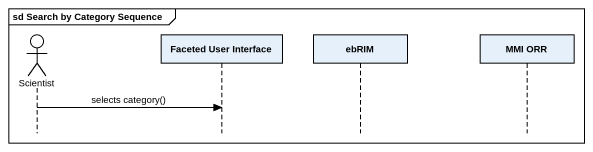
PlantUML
@startuml
mainframe sd Search by Category Sequence
hide footbox
actor Scientist
participant "Faceted User Interface" as Faceted_User_Interface
participant ebRIM
participant "MMI ORR" as MMI_ORR

Scientist -> Faceted_User_Interface : selects category()
@enduml
